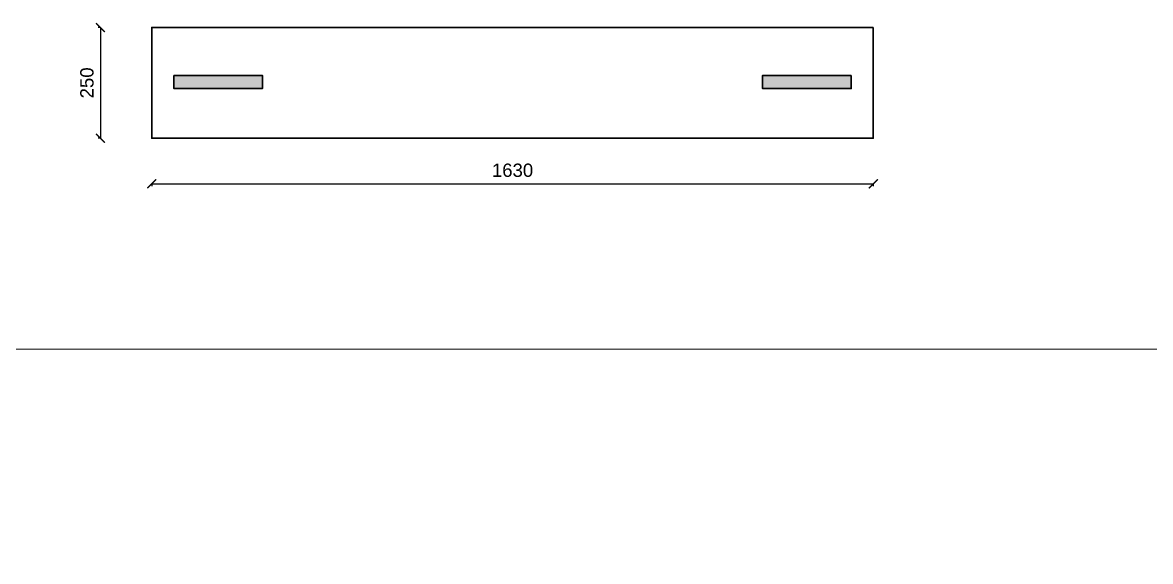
# Model space of a CAD drawing. Header units: millimetres. Extents: x 1415 to 3549, y 2194 to 4677.
# Drawn here: x 1716.79 to 1742.27, y 2328.63 to 2340.8 of the extents above; entities that cross this region are included whole.
import ezdxf

# ---------------------------------------------------------------- set-up
doc = ezdxf.new("R2010")
doc.units = ezdxf.units.MM
doc.layers.get('0').update_dxf_attribs({"plot": 0})
for name, color, linetype, lineweight in [('fondazione', 10, 'Continuous', 30), ('Layer4', 7, 'Continuous', 15), ('quote', 252, 'Continuous', 5), ('Setti', 5, 'Continuous', 30), ('staffe', 10, 'Continuous', 9)]:
    doc.layers.add(name, color=color, linetype=linetype, lineweight=lineweight)
doc.styles.get("Standard").update_dxf_attribs({"font": 'arial.ttf'})
doc.dimstyles.new('quote cm scala 200', dxfattribs={"dimtxt": 0.3, "dimasz": 0.2, "dimexe": 0.05, "dimexo": 0.0015, "dimgap": 0.15, "dimtad": 1, "dimdec": 0, "dimlfac": 100, "dimzin": 0, "dimdsep": 46, "dimtxsty": 'Standard', "dimblk": 'ARCHTICK', "dimcen": 0, "dimclre": 252, "dimadec": 0, "dimazin": 2, "dimtfac": 1, "dimtdec": 0, "dimtofl": 0, "dimtmove": 0, "dimatfit": 3, "dimfxl": 0.0035, "dimfxlon": 1, "dimtolj": 1, "dimtzin": 0, "dimarcsym": 0})

# ---------------------------------------------------------------- blocks, each defined once
blk = doc.blocks.new('_ArchTick')
at = {"color": 0, "linetype": 'ByBlock', "const_width": 0.15}
blk.add_lwpolyline([(-0.5, -0.5), (0.5, 0.5)], dxfattribs=at)
blk = doc.blocks.new('*D1341')
at = {"layer": 'Defpoints', "color": 0, "transparency": 16777216}
for p in [(1719.714, 2338.185), (1736.014, 2338.185), (1736.014, 2337.157)]:
    blk.add_point(p, dxfattribs=at)
at = {"layer": 'quote', "color": 252, "lineweight": -2, "transparency": 16777216}
for p, q in [((1719.714, 2337.161), (1719.714, 2337.107)), ((1736.014, 2337.161), (1736.014, 2337.107))]:
    blk.add_line(p, q, dxfattribs=at)
at = {"layer": 'quote', "color": 0, "linetype": 'Continuous', "lineweight": -2, "transparency": 16777216}
blk.add_line((1719.714, 2337.157), (1736.014, 2337.157), dxfattribs=at)
at = {"layer": 'quote', "color": 0, "lineweight": -2, "transparency": 16777216, "xscale": 0.2, "yscale": 0.2, "zscale": 0.2, "rotation": 180}
blk.add_blockref('_ArchTick', (1719.714, 2337.157), dxfattribs=at)
at = {"layer": 'quote', "color": 0, "lineweight": -2, "transparency": 16777216, "xscale": 0.2, "yscale": 0.2, "zscale": 0.2}
blk.add_blockref('_ArchTick', (1736.014, 2337.157), dxfattribs=at)
at = {"layer": 'quote', "color": 0, "transparency": 16777216, "insert": (1727.864, 2337.461), "char_height": 0.3, "attachment_point": 5}
blk.add_mtext('\\A1;1630', dxfattribs=at)
blk = doc.blocks.new('*D1340')
at = {"layer": 'Defpoints', "color": 0, "transparency": 16777216}
for p in [(1719.714, 2340.685), (1718.553, 2338.185), (1719.714, 2338.185)]:
    blk.add_point(p, dxfattribs=at)
at = {"layer": 'quote', "color": 252, "lineweight": -2, "transparency": 16777216}
for p, q in [((1718.557, 2340.685), (1718.503, 2340.685)), ((1718.557, 2338.185), (1718.503, 2338.185))]:
    blk.add_line(p, q, dxfattribs=at)
at = {"layer": 'quote', "color": 0, "linetype": 'Continuous', "lineweight": -2, "transparency": 16777216}
blk.add_line((1718.553, 2340.685), (1718.553, 2338.185), dxfattribs=at)
at = {"layer": 'quote', "color": 0, "lineweight": -2, "transparency": 16777216, "xscale": 0.2, "yscale": 0.2, "zscale": 0.2}
for p, rotation in [((1718.553, 2340.685), 90), ((1718.553, 2338.185), 270)]:
    blk.add_blockref('_ArchTick', p, dxfattribs=dict(at, rotation=rotation))
at = {"layer": 'quote', "color": 0, "transparency": 16777216, "insert": (1718.25, 2339.435), "char_height": 0.3, "attachment_point": 5, "rotation": 90}
blk.add_mtext('\\A1;250', dxfattribs=at)

msp = doc.modelspace()

# ---------------------------------------------------------------- hatches: boundary and pattern name
at = {"layer": 'staffe', "true_color": 0xc7c8ca}
h = msp.add_hatch(color=9, dxfattribs=at)
h.dxf.hatch_style = 1
h.paths.add_polyline_path([(1722.214, 2339.3048), (1722.214, 2339.6048), (1720.214, 2339.6048), (1720.214, 2339.3048)])
h = msp.add_hatch(color=9, dxfattribs=at)
h.dxf.hatch_style = 1
h.paths.add_polyline_path([(1735.514, 2339.3048), (1735.514, 2339.6048), (1733.514, 2339.6048), (1733.514, 2339.3048)])

# ---------------------------------------------------------------- linework, layer by layer
at = {"layer": 'fondazione'}
msp.add_lwpolyline([(1736.014, 2340.6853), (1719.714, 2340.6853), (1719.714, 2338.1853), (1736.014, 2338.1853), (1736.014, 2338.8048), (1736.014, 2340.6081)], close=True, dxfattribs=at)
at = {"layer": 'Layer4'}
msp.add_lwpolyline([(1685.4737, 2333.4278), (1748.8971, 2333.4278), (1748.8971, 2304.9082), (1685.4737, 2304.9082)], close=True, dxfattribs=at)
at = {"layer": 'Setti'}
for points in [[(1720.214, 2339.6048), (1720.214, 2339.3048), (1722.214, 2339.3048), (1722.214, 2339.6048), (1720.214, 2339.6048)], [(1720.214, 2339.6048), (1720.214, 2339.3048), (1722.214, 2339.3048), (1722.214, 2339.6048), (1720.214, 2339.6048)], [(1735.514, 2339.6048), (1735.514, 2339.3048), (1733.514, 2339.3048), (1733.514, 2339.6048), (1735.514, 2339.6048)]]:
    msp.add_lwpolyline(points, dxfattribs=at)

# ---------------------------------------------------------------- dimensions: what is measured, and where the dimension line sits
at = {"layer": 'quote'}
dim = msp.add_linear_dim(base=(1718.5533, 2338.1853), p1=(1719.714, 2340.6853), p2=(1719.714, 2338.1853), angle=90, dimstyle='quote cm scala 200', dxfattribs=at)
dim.commit()
dim.dimension.update_dxf_attribs({"geometry": '*D1340', "text_midpoint": (1718.2501, 2339.4353)})
dim = msp.add_linear_dim(base=(1736.014, 2337.1575), p1=(1719.714, 2338.1853), p2=(1736.014, 2338.1853), dimstyle='quote cm scala 200', dxfattribs=at)
dim.commit()
dim.dimension.update_dxf_attribs({"geometry": '*D1341', "text_midpoint": (1727.864, 2337.4607)})

doc.saveas('drawing.dxf')
